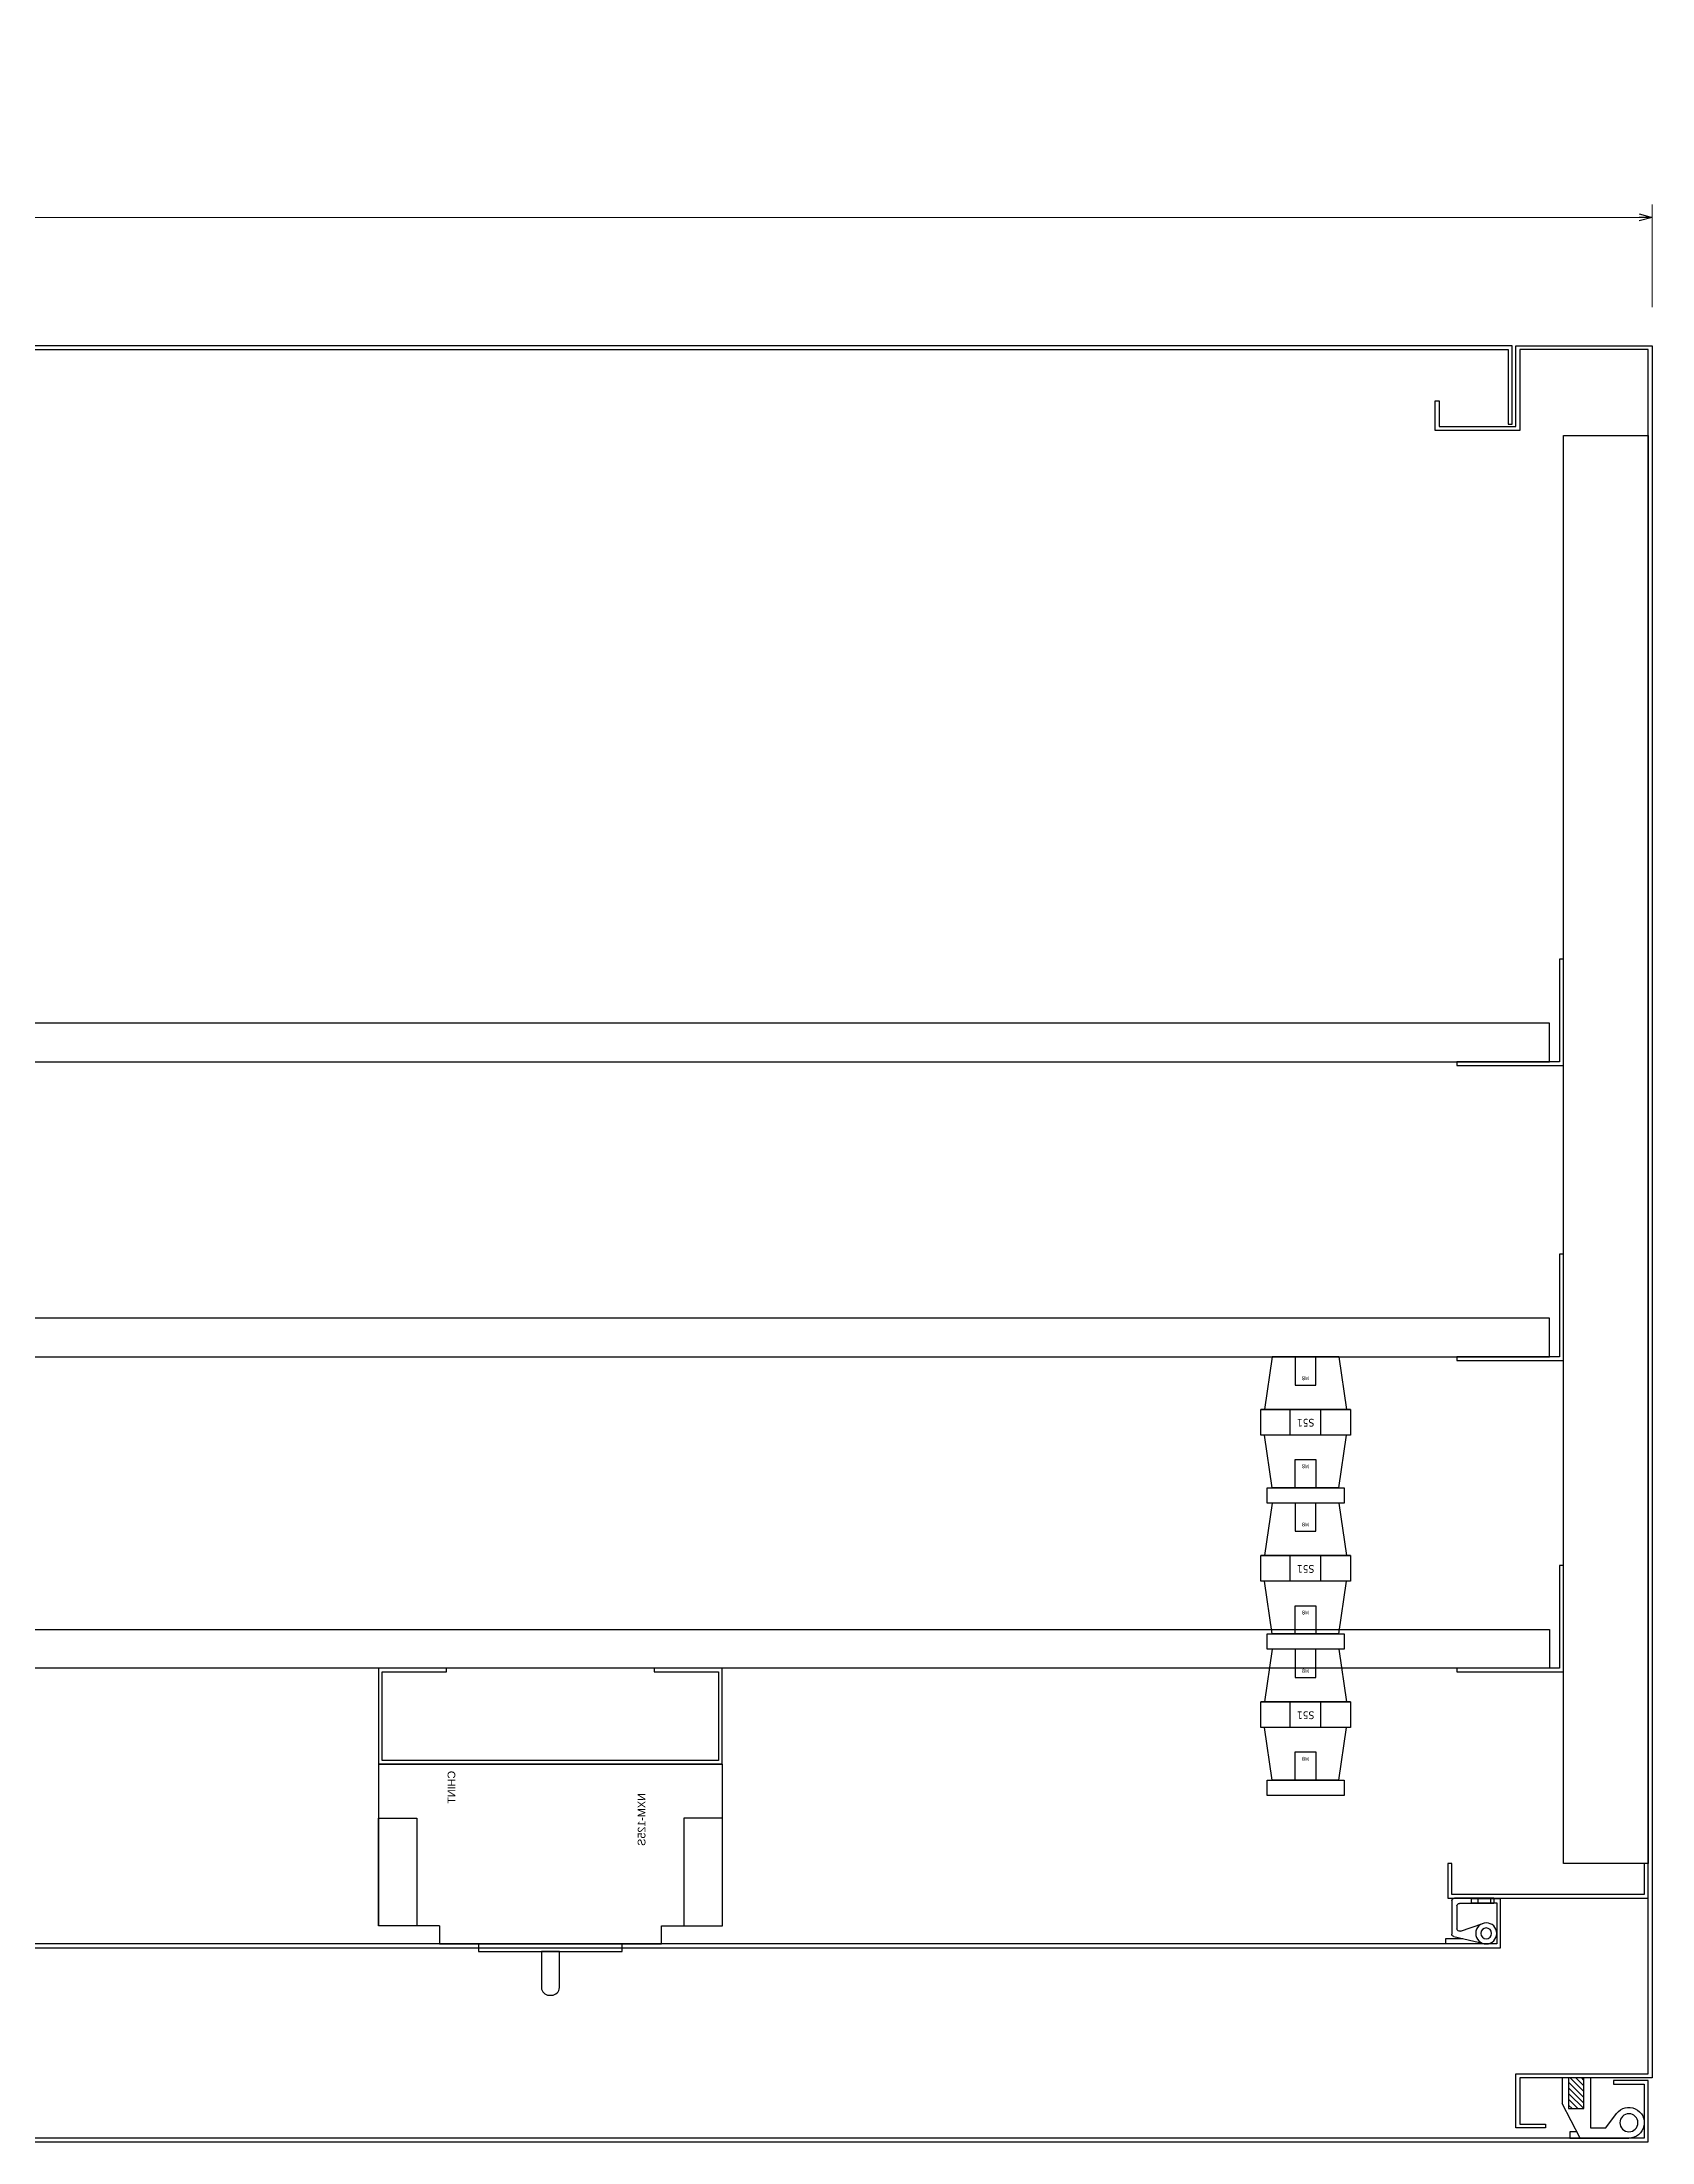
# Model space of a CAD drawing. Header units: millimetres. Extents: x 0 to 6126, y 0 to 4331.
# Drawn here: x 4182 to 4810, y 493 to 1312 of the extents above; entities that cross this region are included whole.
import ezdxf

# ---------------------------------------------------------------- set-up
doc = ezdxf.new("R2010")
doc.units = ezdxf.units.MM
doc.layers.add('DIM', color=253, linetype='Continuous')
doc.layers.add('Ghi chu', color=7, linetype='Continuous')
doc.styles.add('Arial', font='arial.ttf')
doc.dimstyles.new('CNC', dxfattribs={"dimtxt": 50, "dimasz": 5, "dimexe": 5, "dimexo": 15, "dimgap": 10, "dimtad": 1, "dimdec": 0, "dimtxsty": 'Standard', "dimblk": 'OPEN30', "dimcen": 10, "dimclrd": 5, "dimclre": 5, "dimclrt": 3, "dimazin": 3, "dimtfac": 1, "dimtdec": 0, "dimtmove": 0, "dimatfit": 3, "dimldrblk": 'ARCHTICK', "dimlwd": 9, "dimlwe": 9})

# ---------------------------------------------------------------- blocks, each defined once
blk = doc.blocks.new('HL011-1-4')
h = blk.add_hatch()
h.set_pattern_fill('ANSI31', color=2, scale=0.5, style=0)
h.paths.add_polyline_path([(2.5, 0), (8.5, 0), (8.5, 12), (2.5, 12)])
at = {"color": 1}
for p, q in [((7, 23.5), (0, 10)), ((7, 23.5), (26, 23.5)), ((11, 0), (11, 19.5)), ((11, 19.5), (17, 19.5)), ((17, 19.5), (21.2, 13.9)), ((0, 0), (0, 10)), ((11, 0), (0, 0))]:
    blk.add_line(p, q, dxfattribs=at)
blk.add_lwpolyline([(5.7, 21), (3, 21), (3, 23.5), (7, 23.5)], dxfattribs=at)
at = {"color": 2}
blk.add_lwpolyline([(2.5, 0), (2.5, 12), (8.5, 12), (8.5, 0)], dxfattribs=at)
at = {"color": 1}
blk.add_circle((26, 17.5), 3.5, dxfattribs=at)
blk.add_arc((26, 17.5), 6, 216.8699, 90, dxfattribs=at)
blk = doc.blocks.new('*D17')
at = {"color": 0, "linetype": 'ByBlock', "lineweight": -2}
for p, q in [((3209.86, 1243.19), (3214.86, 1244.53)), ((4804.86, 1244.53), (4809.86, 1243.19)), ((3214.86, 1241.85), (3209.86, 1243.19)), ((3209.86, 1243.19), (3214.86, 1243.19)), ((4809.86, 1243.19), (4804.86, 1241.85)), ((4809.86, 1243.19), (4804.86, 1243.19))]:
    blk.add_line(p, q, dxfattribs=at)
at = {"layer": 'Defpoints', "color": 0, "ltscale": 3, "transparency": 16777216}
for p in [(4809.86, 1243.19), (3209.86, 1193.13), (4809.86, 1193.13)]:
    blk.add_point(p, dxfattribs=at)
at = {"layer": 'DIM', "color": 5, "lineweight": 9, "ltscale": 3, "transparency": 16777216}
for p, q in [((3209.86, 1208.13), (3209.86, 1248.19)), ((4809.86, 1208.13), (4809.86, 1248.19)), ((3214.86, 1243.19), (4804.86, 1243.19))]:
    blk.add_line(p, q, dxfattribs=at)
at = {"layer": 'DIM', "color": 3, "ltscale": 3, "transparency": 16777216, "insert": (4009.86, 1278.72), "char_height": 50, "attachment_point": 5}
blk.add_mtext('1600', dxfattribs=at)
blk = doc.blocks.new('_ArchTick')
at = {"color": 0, "const_width": 0.15}
blk.add_lwpolyline([(-0.5, -0.5), (0.5, 0.5)], dxfattribs=at)
blk = doc.blocks.new('_Open30')
at = {"color": 0, "linetype": 'ByBlock', "lineweight": -2}
for p, q in [((-1, 0.27), (0, 0)), ((0, 0), (-1, -0.27)), ((0, 0), (-1, 0))]:
    blk.add_line(p, q, dxfattribs=at)
blk = doc.blocks.new('HL036-1-2')
at = {"layer": 'Ghi chu', "color": 1}
for p, q in [((-3, 17.8), (-18.9, 17.8)), ((-18.9, 15.8), (-18.9, 17.8)), ((-15.62, 14.98), (-3.92, 17.7)), ((-12.06, 15.8), (-18.9, 15.8)), ((-16.4, 1), (-16.4, 14)), ((-14.4, 3), (-14.4, 11.87)), ((-13.08, 12.81), (-4.31, 9.82)), ((0, 0), (-15.4, 0)), ((0, 2), (-13.4, 2)), ((-6.2, 2), (-6.2, 0)), ((-1.2, 2), (-1.2, 0)), ((0, 0), (0, 2))]:
    blk.add_line(p, q, dxfattribs=at)
for radius in [4.1, 2.1]:
    blk.add_circle((-3, 13.7), radius, dxfattribs=at)
for centre, start, end in [((-15.4, 14), 102.96162, 180), ((-13.4, 11.87), 71.32539, 180), ((-15.4, 1), 180, 270), ((-13.4, 3), 180, 270)]:
    blk.add_arc(centre, 1, start, end, dxfattribs=at)
blk = doc.blocks.new('su51-1')
at = {"color": 1}
for p, q in [((-13, 51), (-16, 30.5)), ((-13, 51), (13, 51)), ((13, 51), (16, 30.5)), ((-17.5, 30.5), (17.5, 30.5)), ((-17.5, 20.5), (-17.5, 30.5)), ((-16, 30.5), (16, 30.5)), ((-6, 30.5), (-6, 20.5)), ((6, 30.5), (6, 20.5)), ((17.5, 30.5), (17.5, 20.5)), ((17.5, 20.5), (-17.5, 20.5)), ((-17.5, 20.5), (17.5, 20.5)), ((-13, 0), (-16, 20.5)), ((-16, 20.5), (16, 20.5)), ((13, 0), (16, 20.5)), ((-13, 0), (13, 0))]:
    blk.add_line(p, q, dxfattribs=at)
for points in [[(-4, 51), (4, 51), (4, 40), (-4, 40)], [(-4, 0), (4, 0), (4, 11), (-4, 11)]]:
    blk.add_lwpolyline(points, close=True, dxfattribs=at)
at = {"color": 1, "width": 30.0978, "attachment_point": 5}
for s, insert, char_height in [('{\\fTahoma|b0|i0|c0|p34;M8}', (0, 42.66), 1.5), ('{\\fTahoma|b0|i0|c0|p34;S51}', (0, 25.66), 3), ('{\\fTahoma|b0|i0|c0|p34;M8}', (0, 8.34), 1.5)]:
    blk.add_mtext(s, dxfattribs=dict(at, insert=insert, char_height=char_height))
blk = doc.blocks.new('nxm-125-2')
at = {"color": 7}
for p, q in [((29591.41, -128993.18), (29654.41, -128993.18)), ((29591.41, -129127.18), (29591.41, -128993.18)), ((29654.41, -129016.93), (29654.41, -128993.18)), ((29661.41, -129032.18), (29661.41, -129088.18)), ((29654.41, -129103.43), (29654.41, -129127.18)), ((29654.41, -129127.18), (29591.41, -129127.18))]:
    blk.add_line(p, q, dxfattribs=at)
for points in [[(29612.41, -129008.18), (29654.41, -129008.18), (29654.41, -128993.18), (29612.41, -128993.18)], [(29612.41, -129112.18), (29654.41, -129112.18), (29654.41, -129127.18), (29612.41, -129127.18)]]:
    blk.add_lwpolyline(points, close=True, dxfattribs=at)
for points in [[(29654.41, -129016.93), (29661.41, -129016.93), (29661.41, -129032.18)], [(29661.41, -129032.18), (29664.41, -129032.18), (29664.41, -129088.18), (29661.41, -129088.18)], [(29661.41, -129088.18), (29661.41, -129103.43), (29654.41, -129103.43)]]:
    blk.add_lwpolyline(points, dxfattribs=at)
blk.add_lwpolyline([(29664.41, -129056.68), (29678.41, -129056.68, -0.414214), (29681.41, -129059.68), (29681.41, -129060.68, -0.414214), (29678.41, -129063.68), (29664.41, -129063.68)], format="xyb", close=True, dxfattribs=at)
at = {"color": 7, "char_height": 3, "attachment_point": 5, "style": 'Arial'}
for s, insert, width in [('CHINT', (29600.37, -129021.63), 12.8015), ('NXM-125S', (29612.91, -129095.73), 34.0899)]:
    blk.add_mtext(s, dxfattribs=dict(at, insert=insert, width=width))

msp = doc.modelspace()

# ---------------------------------------------------------------- linework, layer by layer
at = {"color": 7, "ltscale": 0.5}
msp.add_lwpolyline([(4755.36, 1162.63), (4755.36, 1193.13), (4052.79, 1193.13), (4052.79, 1162.63), (4054.29, 1162.63), (4054.29, 1191.63), (4753.86, 1191.63), (4753.86, 1162.63)], close=True, dxfattribs=at)
at = {"color": 7}
for points in [[(4768.36, 498.63), (4756.86, 498.63), (4756.86, 519.63), (4808.36, 519.63), (4808.36, 1191.63), (4758.36, 1191.63), (4758.36, 1160.13), (4725.36, 1160.13), (4725.36, 1171.63), (4726.86, 1171.63), (4726.86, 1161.63), (4756.86, 1161.63), (4756.86, 1193.13), (4809.86, 1193.13), (4809.86, 518.13), (4758.36, 518.13), (4758.36, 500.13), (4768.36, 500.13)], [(4794.86, 515.63), (4806.86, 515.63), (4806.86, 494.63), (4012.36, 494.63), (4012.36, 515.63), (4024.36, 515.63), (4024.36, 517.13), (4010.86, 517.13), (4010.86, 493.13), (4808.36, 493.13), (4808.36, 517.13), (4794.86, 517.13)]]:
    msp.add_lwpolyline(points, close=True, dxfattribs=at)
at = {"color": 252, "ltscale": 0.5}
for points in [[(4808.36, 601.63), (4775.36, 601.63), (4775.36, 1158.13), (4808.36, 1158.13)], [(4773.86, 954.13), (4773.86, 914.13), (4733.86, 914.13), (4733.86, 912.63), (4775.36, 912.63), (4775.36, 954.13)], [(4773.86, 839.13), (4773.86, 799.13), (4733.86, 799.13), (4733.86, 797.63), (4775.36, 797.63), (4775.36, 839.13)], [(4773.86, 717.83), (4773.86, 677.83), (4733.86, 677.83), (4733.86, 676.33), (4775.36, 676.33), (4775.36, 717.83)]]:
    msp.add_lwpolyline(points, close=True, dxfattribs=at)
at = {"color": 8}
for points in [[(4048.36, 914.13), (4769.86, 914.13), (4769.86, 929.13), (4048.36, 929.13)], [(4048.36, 799.13), (4769.86, 799.13), (4769.86, 814.13), (4048.36, 814.13)], [(4769.86, 677.83), (4048.36, 677.83), (4048.36, 692.83), (4769.86, 692.83)], [(4340.07, 677.83), (4313.57, 677.83), (4313.57, 640.33), (4447.57, 640.33), (4447.57, 677.83), (4421.07, 677.83), (4421.07, 676.33), (4446.07, 676.33), (4446.07, 641.83), (4315.07, 641.83), (4315.07, 676.33), (4340.07, 676.33)]]:
    msp.add_lwpolyline(points, close=True, dxfattribs=at)
at = {"color": 5, "ltscale": 3}
msp.add_lwpolyline([(4659.86, 742.13), (4659.86, 748.13), (4689.86, 748.13), (4689.86, 742.13)], close=True, dxfattribs=at)
at = {"color": 2, "ltscale": 3}
msp.add_lwpolyline([(4659.86, 685.13), (4659.86, 691.13), (4689.86, 691.13), (4689.86, 685.13)], close=True, dxfattribs=at)
at = {"color": 1}
msp.add_lwpolyline([(4659.86, 628.13), (4659.86, 634.13), (4689.86, 634.13), (4689.86, 628.13)], close=True, dxfattribs=at)
at = {"color": 3, "ltscale": 0.5}
msp.add_lwpolyline([(4730.36, 601.63), (4730.36, 588.13), (4808.36, 588.13), (4808.36, 601.63), (4806.86, 601.63), (4806.86, 589.63), (4731.86, 589.63), (4731.86, 601.63)], close=True, dxfattribs=at)
at = {"color": 6, "ltscale": 0.5}
msp.add_lwpolyline([(4085.36, 587.83), (4073.86, 587.83), (4073.86, 568.83), (4750.86, 568.83), (4750.86, 587.83), (4739.36, 587.83), (4739.36, 586.33), (4749.36, 586.33), (4749.36, 570.33), (4075.36, 570.33), (4075.36, 586.33), (4085.36, 586.33)], close=True, dxfattribs=at)

# ---------------------------------------------------------------- block references
at = {"color": 2, "rotation": 180}
for p in [(4674.86, 799.13), (4674.86, 742.13), (4674.86, 685.13)]:
    msp.add_blockref('su51-1', p, dxfattribs=at)
at = {"color": 7, "xscale": -1}
for name, p, rotation in [('nxm-125-2', (-124679.6, 30231.73), 90), ('HL036-1-2', (4748.26, 588.13), 180), ('HL011-1-4', (4774.86, 518.13), 180)]:
    msp.add_blockref(name, p, dxfattribs=dict(at, rotation=rotation))

# ---------------------------------------------------------------- dimensions: what is measured, and where the dimension line sits
at = {"layer": 'DIM', "color": 7, "ltscale": 3}
dim = msp.add_linear_dim(base=(4809.86, 1243.19), p1=(3209.86, 1193.13), p2=(4809.86, 1193.13), dimstyle='CNC', dxfattribs=at)
dim.commit()
dim.dimension.update_dxf_attribs({"geometry": '*D17', "text_midpoint": (4009.86, 1278.72)})

doc.saveas('drawing.dxf')
